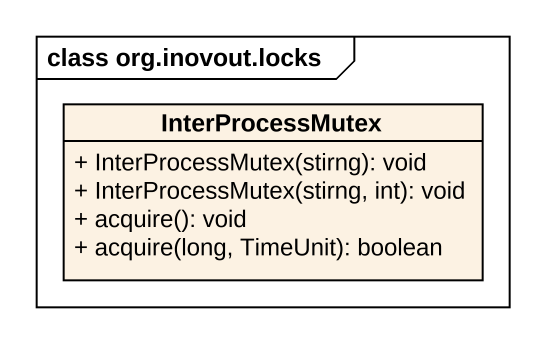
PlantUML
@startuml
mainframe class org.inovout.locks
hide circle
hide empty members
skinparam classAttributeIconSize 0
class InterProcessMutex {
  + InterProcessMutex(stirng): void
  + InterProcessMutex(stirng, int): void
  + acquire(): void
  + acquire(long, TimeUnit): boolean
}
@enduml
